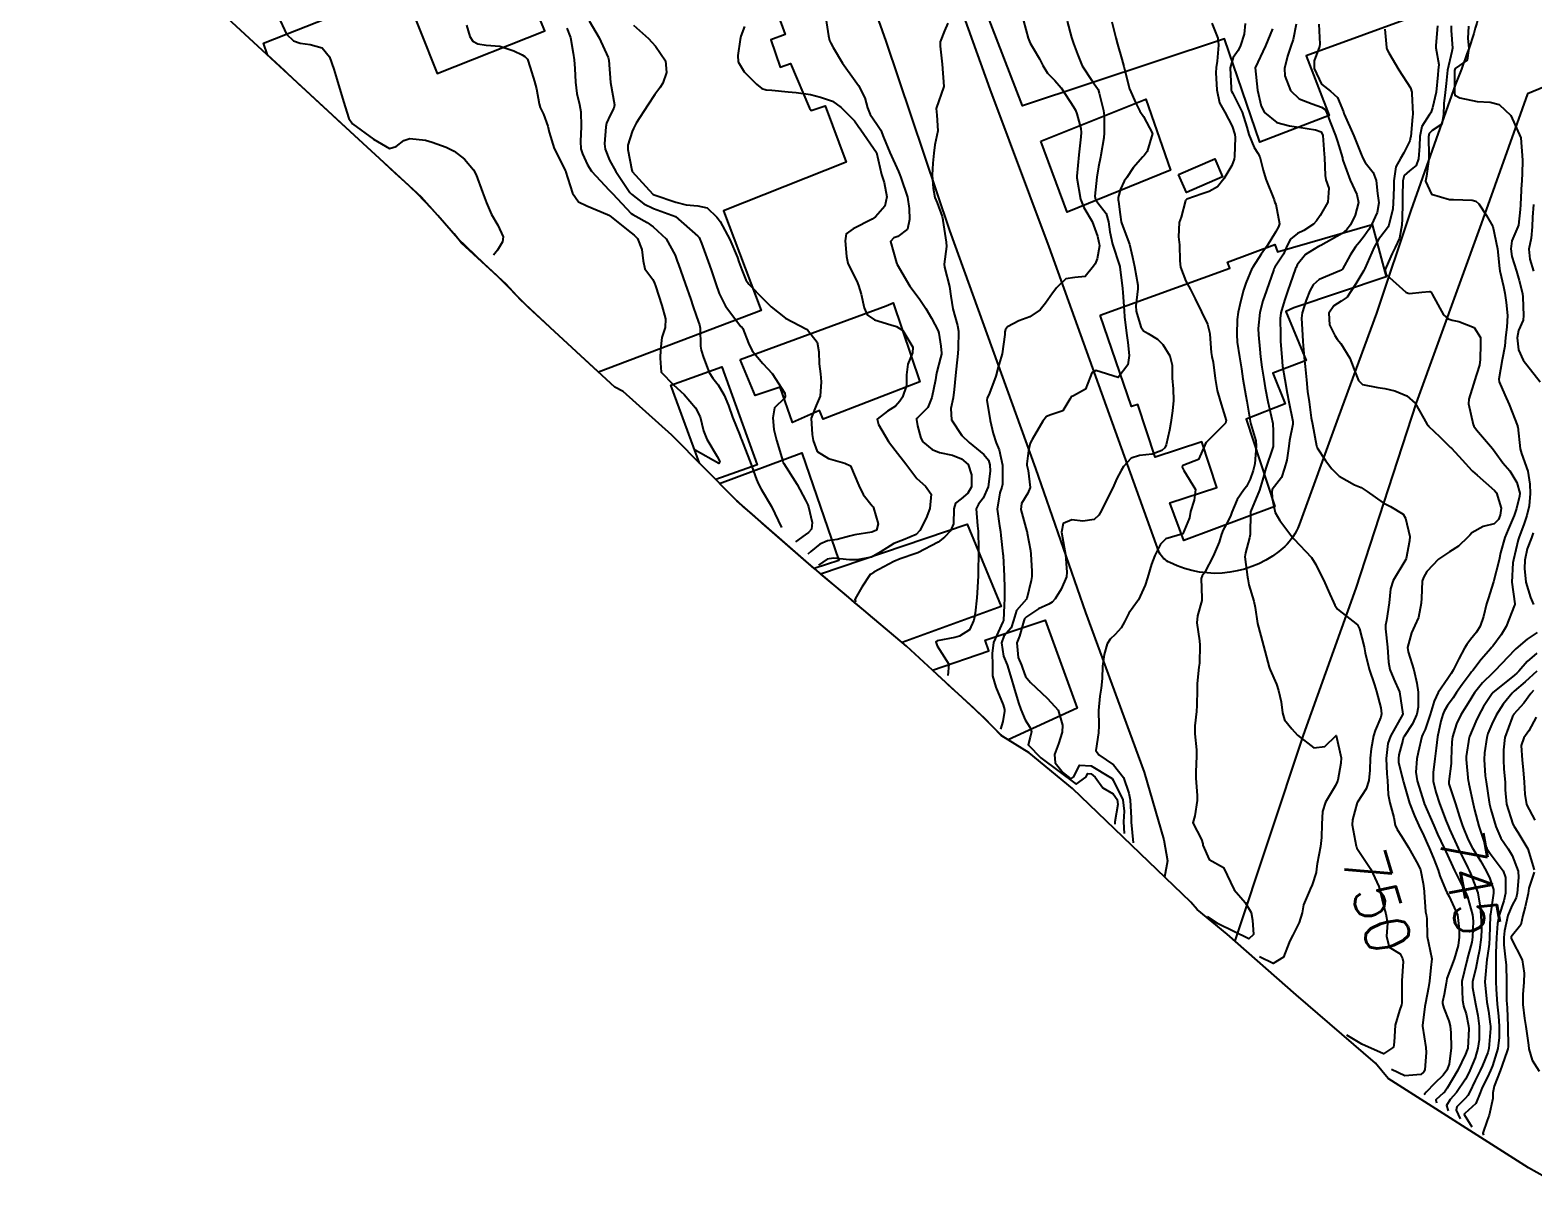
# Model space of a CAD drawing. Header units: metres. Extents: x 298520 to 308411, y 7433745 to 7450750.
# Drawn here: x 303810.9 to 303946.2, y 7439830.5 to 7439935.4 of the extents above; entities that cross this region are included whole.
import ezdxf
from ezdxf.enums import TextEntityAlignment as Align

# ---------------------------------------------------------------- set-up
doc = ezdxf.new("R2010")
doc.units = ezdxf.units.M
doc.header["$LTSCALE"] = 10
for name, color, linetype in [('Area', 45, 'Continuous'), ('Cotas', 45, 'Continuous'), ('Curvas de Nivel 1m', 11, 'Continuous'), ('Curvas de Nivel 5m', 15, 'Continuous'), ('Edificações', 30, 'Continuous'), ('Vias Primárias', 230, 'Continuous')]:
    doc.layers.add(name, color=color, linetype=linetype)
doc.styles.add('Style-STANDARD', font='STANDARD.shx')

msp = doc.modelspace()

# ---------------------------------------------------------------- linework, layer by layer
at = {"layer": 'Area'}
msp.add_polyline3d([(303950.32, 7439830.48, 753.82), (303945.8, 7439833.01, 752.98), (303933.18, 7439841.04, 753.19), (303932.04, 7439842.42, 756.55), (303924.89, 7439848.59, 756.28), (303918.69, 7439854.05, 759.88), (303915.98, 7439856.28, 751.94), (303915.4, 7439856.92, 751.97), (303904.77, 7439867.17, 752.88), (303900.86, 7439870.37, 757.11), (303898.35, 7439871.92, 757.07), (303896.84, 7439873.49, 757.47), (303889.81, 7439879.97, 762.76), (303880.99, 7439887.4, 764.05), (303874.54, 7439893.04, 764.58), (303868.7, 7439898.97, 764.4), (303864.32, 7439902.9, 763.32), (303863.55, 7439903.29, 763.2), (303858.17, 7439908.28, 769.9), (303855.06, 7439911.16, 766.95), (303853.77, 7439912.57, 769.9), (303849.77, 7439916.25, 763.89), (303849.11, 7439917.09, 763.99), (303846.15, 7439920.38, 766.41), (303840.52, 7439925.57, 763.83), (303836.13, 7439929.63, 769.33), (303826.74, 7439938.33, 764.07)], dxfattribs=at)
at = {"layer": 'Curvas de Nivel 1m', "flags": 128}
for points, elevation in [([(303833.25, 7439936.68), (303833.99, 7439935.06), (303834.64, 7439934.47), (303835.22, 7439934.26), (303836.12, 7439934.12), (303837.21, 7439933.82), (303837.88, 7439933.01), (303838.27, 7439931.92), (303838.55, 7439931.01), (303839.15, 7439929), (303839.61, 7439927.46), (303839.95, 7439926.99), (303841.85, 7439925.6), (303843.28, 7439924.77), (303843.88, 7439924.94), (303844.57, 7439925.48), (303845.11, 7439925.66), (303846.51, 7439925.51), (303847.11, 7439925.35), (303848.37, 7439924.89), (303849.1, 7439924.53), (303850.04, 7439923.81), (303850.83, 7439922.85), (303851.08, 7439922.39), (303851.66, 7439920.84), (303852, 7439919.89), (303852.46, 7439918.84), (303853.02, 7439917.87), (303853.5, 7439916.83), (303853.46, 7439916.38), (303852.99, 7439915.61), (303852.64, 7439915.18)], 764), ([(303882.56, 7439936.48), (303882.8, 7439934.91), (303882.88, 7439934.48), (303883, 7439934.25), (303883.22, 7439933.87), (303884.04, 7439932.46), (303885.18, 7439930.87), (303885.49, 7439930.45), (303886.05, 7439929.32), (303886.29, 7439928.43), (303886.54, 7439927.82), (303887.14, 7439926.97), (303887.49, 7439926.42), (303887.75, 7439925.79), (303888.31, 7439924.41), (303889.09, 7439922.71), (303889.22, 7439922.4), (303889.31, 7439922.16), (303889.89, 7439920.39), (303890.07, 7439919.36), (303890.1, 7439918.39), (303889.9, 7439917.51), (303889.02, 7439916.86), (303888.68, 7439916.74), (303888.38, 7439916.41), (303888.9, 7439914.48), (303888.94, 7439914.4), (303888.98, 7439914.32), (303890.12, 7439912.39), (303890.95, 7439911.27), (303891.56, 7439910.37), (303892.07, 7439909.5), (303892.66, 7439908.35), (303892.72, 7439908.16), (303892.9, 7439906.98), (303892.97, 7439906.35), (303892.97, 7439906.27), (303892.89, 7439905.93), (303892.55, 7439904.67), (303892.5, 7439904.36), (303892.44, 7439903.94), (303892.11, 7439902.36), (303891.73, 7439901.46), (303890.82, 7439900.53), (303890.73, 7439900.46), (303890.71, 7439900.38), (303890.81, 7439899.82), (303891.11, 7439898.69), (303891.3, 7439898.37), (303892.12, 7439897.69), (303892.78, 7439897.42), (303893.96, 7439897.16), (303894.78, 7439896.84), (303895.36, 7439896.32), (303895.68, 7439895.4), (303895.66, 7439894.32), (303895.33, 7439893.73), (303894.73, 7439893.22), (303894.24, 7439892.83), (303894.09, 7439892.34), (303894.05, 7439890.99), (303893.77, 7439890.34), (303893.25, 7439889.78), (303892.68, 7439889.34), (303890.84, 7439888.38), (303890.67, 7439888.31), (303889.24, 7439887.82), (303888.66, 7439887.58), (303886.87, 7439886.64), (303886.65, 7439886.47), (303886.63, 7439886.46), (303886.54, 7439886.43), (303885.79, 7439885.28), (303885.32, 7439884.44), (303885.17, 7439884.17), (303885.18, 7439884.07), (303885.25, 7439883.97)], 758), ([(303850.22, 7439935.88), (303850.5, 7439934.86), (303850.78, 7439934.42), (303851.22, 7439934.19), (303851.98, 7439934.08), (303853.21, 7439933.98), (303854.47, 7439933.56), (303855.21, 7439933.19), (303855.46, 7439933.06), (303855.7, 7439932.8), (303855.93, 7439932.06), (303856.33, 7439930.79), (303856.51, 7439930.13), (303856.75, 7439928.79), (303856.83, 7439928.47), (303857.14, 7439927.85), (303857.53, 7439926.78), (303857.65, 7439926.25), (303858.11, 7439924.77), (303859.08, 7439922.81), (303859.1, 7439922.77), (303859.12, 7439922.72), (303859.74, 7439920.75), (303860.28, 7439919.98), (303861.04, 7439919.61), (303862.9, 7439918.84), (303863.03, 7439918.77), (303863.11, 7439918.71), (303865.02, 7439917.17), (303865.3, 7439916.97), (303865.59, 7439916.68), (303866, 7439915.67), (303866.11, 7439914.67), (303866.25, 7439913.94), (303866.97, 7439912.98), (303867.13, 7439912.66), (303867.22, 7439912.4), (303867.78, 7439910.65), (303868.12, 7439909.45), (303868.09, 7439908.65), (303867.78, 7439907.77), (303867.67, 7439906.65), (303867.64, 7439905.9), (303867.72, 7439904.65), (303868.85, 7439903.51), (303869.81, 7439902.63), (303870.83, 7439901.44), (303871.24, 7439900.61), (303871.55, 7439899.36), (303871.85, 7439898.6), (303872.78, 7439897.05), (303873, 7439896.59), (303872.93, 7439896.43), (303870.78, 7439897.62)], 763), ([(303859.24, 7439935.61), (303859.58, 7439934.75), (303859.81, 7439933.36), (303859.9, 7439932.75), (303859.96, 7439931.98), (303860.01, 7439930.75), (303860.14, 7439929.73), (303860.37, 7439928.74), (303860.49, 7439928.08), (303860.52, 7439926.74), (303860.46, 7439925.39), (303860.51, 7439924.74), (303860.65, 7439924.28), (303861.09, 7439923.29), (303861.46, 7439922.73), (303863.06, 7439921.03), (303863.36, 7439920.71), (303865.04, 7439918.92), (303865.17, 7439918.82), (303865.44, 7439918.68), (303866.47, 7439918.11), (303867.02, 7439917.73), (303868.17, 7439916.65), (303868.99, 7439915.17), (303869.18, 7439914.64), (303869.29, 7439914.33), (303869.9, 7439912.63), (303870.39, 7439911.17), (303870.58, 7439910.62), (303870.92, 7439909.66), (303871.19, 7439908.89), (303871.25, 7439908.61), (303871.27, 7439906.99), (303871.33, 7439906.61), (303871.53, 7439905.96), (303872.05, 7439904.6), (303872.37, 7439904.11), (303872.85, 7439903.51), (303873.4, 7439902.58), (303873.78, 7439901.63), (303874.15, 7439900.58), (303874.8, 7439898.98), (303874.91, 7439898.69), (303874.96, 7439898.57), (303875.47, 7439897.25), (303875.74, 7439896.56), (303876.32, 7439894.97), (303876.49, 7439894.54), (303876.74, 7439894.09), (303877.67, 7439892.53), (303878.57, 7439890.65)], 762), ([(303861.25, 7439936.25), (303862.16, 7439934.72), (303862.96, 7439932.95), (303863.02, 7439932.71), (303863.17, 7439930.71), (303863.52, 7439928.71), (303863.46, 7439928.39), (303863.14, 7439927.76), (303862.8, 7439927.04), (303862.74, 7439926.71), (303862.64, 7439925.18), (303862.7, 7439924.71), (303863.09, 7439923.73), (303863.65, 7439922.7), (303864.92, 7439920.82), (303865.02, 7439920.69), (303865.05, 7439920.66), (303866.17, 7439919.8), (303867.04, 7439919.36), (303869.03, 7439918.64), (303871.02, 7439916.87), (303871.14, 7439916.75), (303871.22, 7439916.62), (303871.36, 7439916.26), (303871.96, 7439914.61), (303872.22, 7439913.85), (303872.64, 7439912.59), (303872.95, 7439911.71), (303873.53, 7439910.58), (303874.91, 7439908.75), (303875.01, 7439908.66), (303875.09, 7439908.57), (303875.58, 7439907.24), (303875.91, 7439906.55), (303876.88, 7439905.42), (303877.71, 7439904.53), (303878.85, 7439902.75), (303878.9, 7439902.52), (303878.9, 7439902.46), (303878.84, 7439902.29), (303877.92, 7439901.43), (303877.78, 7439900.53), (303877.86, 7439899.47), (303878.1, 7439898.53), (303878.67, 7439896.62), (303878.71, 7439896.52), (303878.77, 7439896.42), (303879.97, 7439894.51), (303880.73, 7439893.12), (303880.92, 7439892.69), (303880.98, 7439892.5), (303881.31, 7439891.09), (303881.26, 7439890.49), (303880.99, 7439890.21), (303880.7, 7439889.99), (303879.82, 7439889.37)], 761), ([(303875.24, 7439935.74), (303874.91, 7439934.89), (303874.84, 7439934.57), (303874.64, 7439933.14), (303874.66, 7439932.58), (303875.19, 7439931.68), (303876.32, 7439930.55), (303876.78, 7439930.16), (303877.17, 7439930.05), (303877.7, 7439930.01), (303879.17, 7439929.86), (303879.87, 7439929.81), (303881.16, 7439929.62), (303882.08, 7439929.4), (303883.16, 7439929.02), (303883.92, 7439928.46), (303885.14, 7439927.26), (303885.47, 7439926.78), (303885.69, 7439926.44), (303887.1, 7439924.42), (303887.56, 7439922.42), (303887.79, 7439921.7), (303888.05, 7439920.41), (303887.87, 7439919.58), (303887.03, 7439918.63), (303886.72, 7439918.42), (303885.02, 7439917.54), (303884.39, 7439917.08), (303884.28, 7439916.46), (303884.41, 7439915.04), (303884.52, 7439914.45), (303884.97, 7439913.53), (303885.34, 7439912.82), (303885.5, 7439912.44), (303885.74, 7439911.65), (303885.99, 7439910.43), (303886.28, 7439909.79), (303886.92, 7439909.36), (303888.41, 7439908.91), (303888.92, 7439908.74), (303889.49, 7439908.39), (303890.38, 7439906.9), (303890.36, 7439906.39), (303889.92, 7439905.35), (303889.82, 7439904.39), (303889.81, 7439903.44), (303889.46, 7439902.39), (303889.21, 7439902.03), (303888.83, 7439901.59), (303888.1, 7439901.14), (303887.18, 7439900.42), (303887.3, 7439899.92), (303888.2, 7439898.41), (303888.79, 7439897.63), (303889.75, 7439896.39), (303890.75, 7439895.06), (303891.53, 7439894.37), (303892.03, 7439893.66), (303891.93, 7439892.36), (303891.59, 7439891.49), (303891.03, 7439890.37), (303890.69, 7439890.03), (303889.54, 7439889.54), (303888.68, 7439889.22), (303887.43, 7439888.42), (303886.67, 7439887.98), (303885.38, 7439887.73), (303884.67, 7439887.74), (303883.25, 7439887.88), (303882.67, 7439887.79), (303881.88, 7439887.26)], 759), ([(303893.53, 7439936.06), (303893.23, 7439935.35), (303892.86, 7439934.36), (303892.85, 7439933.99), (303893.03, 7439932.35), (303893.17, 7439930.35), (303892.48, 7439928.36), (303892.56, 7439927.77), (303892.64, 7439926.36), (303892.38, 7439925.09), (303892.28, 7439924.36), (303892.18, 7439923.45), (303892.14, 7439922.36), (303892.22, 7439921.21), (303892.36, 7439920.36), (303892.57, 7439919.88), (303893.04, 7439918.64), (303893.09, 7439918.35), (303893.1, 7439918.29), (303893.4, 7439916.35), (303893.42, 7439915.94), (303893.21, 7439914.35), (303893.24, 7439914.08), (303893.7, 7439912.34), (303893.82, 7439911.47), (303894, 7439910.34), (303894.42, 7439908.84), (303894.5, 7439908.33), (303894.46, 7439906.77), (303894.44, 7439906.33), (303894.3, 7439904.91), (303894.24, 7439904.34), (303894.11, 7439903.07), (303894.01, 7439902.34), (303893.81, 7439901.36), (303893.86, 7439900.34), (303894.8, 7439898.95), (303895.47, 7439898.32), (303896.78, 7439897.24), (303897.21, 7439896.73), (303897.33, 7439896.3), (303897.35, 7439895.72), (303897.18, 7439894.3), (303896.73, 7439893.28), (303896.31, 7439892.74), (303896.1, 7439892.32), (303896.2, 7439890.81), (303896.26, 7439890.31), (303896.3, 7439888.69), (303896.3, 7439888.31), (303896.28, 7439886.69), (303896.27, 7439886.31), (303896.18, 7439884.76), (303896.15, 7439884.31), (303896, 7439882.93), (303895.88, 7439882.32), (303895.48, 7439881.43), (303894.59, 7439880.86), (303894.16, 7439880.76), (303892.58, 7439880.45), (303892.46, 7439880.35), (303892.58, 7439879.99), (303893.64, 7439878.34), (303893.54, 7439877.34)], 757), ([(303900.36, 7439936.27), (303900.78, 7439934.71), (303900.96, 7439934.26), (303901.22, 7439933.79), (303901.79, 7439932.83), (303902.08, 7439932.25), (303902.51, 7439931.56), (303903.18, 7439930.88), (303903.75, 7439930.22), (303904.85, 7439928.52), (303905.03, 7439928.21), (303905.15, 7439927.9), (303905.51, 7439926.58), (303905.54, 7439926.2), (303905.51, 7439925.82), (303905.34, 7439924.21), (303905.16, 7439922.29), (303905.15, 7439922.21), (303905.15, 7439922.14), (303905.47, 7439920.21), (303905.78, 7439919.47), (303906.52, 7439918.2), (303907.02, 7439916.89), (303907.13, 7439916.31), (303907.16, 7439916.19), (303907.18, 7439916.01), (303906.99, 7439914.85), (303906.8, 7439914.38), (303906.66, 7439914.19), (303905.91, 7439913.26), (303904.97, 7439913.15), (303904.16, 7439913.03), (303903.31, 7439912.23), (303903.16, 7439912.03), (303902.96, 7439911.76), (303902.34, 7439910.84), (303901.86, 7439910.25), (303900.93, 7439909.61), (303899.93, 7439909.26), (303898.92, 7439908.72), (303898.73, 7439908.47), (303898.68, 7439908.28), (303898.67, 7439908.04), (303898.44, 7439906.29), (303898.08, 7439905.09), (303897.87, 7439904.29), (303897.28, 7439902.74), (303897.07, 7439902.31), (303897.04, 7439902.11), (303897.34, 7439900.3), (303897.61, 7439899.11), (303897.88, 7439898.29), (303898.15, 7439897.65), (303898.45, 7439896.28), (303898.47, 7439894.56), (303898.41, 7439894.28), (303898.23, 7439893.78), (303897.97, 7439892.29), (303898.18, 7439890.8), (303898.29, 7439890.29), (303898.32, 7439889.92), (303898.5, 7439888.28), (303898.52, 7439888.13), (303898.6, 7439886.28), (303898.64, 7439885.22), (303898.65, 7439884.28), (303898.65, 7439884.25), (303898.62, 7439883.65), (303898.54, 7439882.28), (303898.48, 7439882.16), (303897.65, 7439880.29), (303897.54, 7439879.32), (303897.55, 7439878.29), (303897.55, 7439877.31), (303897.85, 7439876.29), (303898.51, 7439874.68), (303898.63, 7439874.28), (303898.65, 7439874.13), (303898.49, 7439873.18), (303898.28, 7439872.49)], 756), ([(303908.29, 7439936.17), (303908.67, 7439934.72), (303908.82, 7439934.16), (303909.21, 7439932.81), (303909.39, 7439932.16), (303909.43, 7439931.92), (303909.9, 7439930.15), (303910.47, 7439928.84), (303910.83, 7439928.14), (303911.15, 7439927.66), (303911.96, 7439926.13), (303911.48, 7439924.51), (303911.21, 7439924.14), (303911.1, 7439924.02), (303910.22, 7439923.02), (303909.64, 7439922.15), (303909.41, 7439921.82), (303909.07, 7439921.12), (303908.86, 7439920.35), (303908.88, 7439920.16), (303908.9, 7439920.01), (303909.04, 7439918.84), (303909.14, 7439918.16), (303909.2, 7439917.99), (303909.89, 7439916.15), (303910.15, 7439915), (303910.33, 7439914.15), (303910.64, 7439912.47), (303910.65, 7439912.14), (303910.46, 7439910.62), (303910.49, 7439910.14), (303910.92, 7439908.73), (303911.15, 7439908.37), (303911.58, 7439908.13), (303912.4, 7439907.61), (303912.9, 7439907.12), (303913.53, 7439906.1), (303913.72, 7439905.26), (303913.74, 7439904.1), (303913.81, 7439903.15), (303913.84, 7439902.1), (303913.77, 7439901.16), (303913.62, 7439900.1), (303913.49, 7439899.42), (303913.2, 7439898.11), (303913.06, 7439897.84), (303912.79, 7439897.59), (303911.92, 7439897.26), (303910.78, 7439897.13), (303910.04, 7439896.89), (303909.36, 7439896.15), (303909.14, 7439895.79), (303908.76, 7439895.06), (303908.47, 7439894.44), (303908.35, 7439894.17), (303907.98, 7439893.42), (303907.38, 7439892.18), (303907.13, 7439891.77), (303906.71, 7439891.37), (303905.68, 7439891.23), (303904.71, 7439891.35), (303903.92, 7439891), (303903.76, 7439890.22), (303904.02, 7439888.87), (303904.13, 7439888.22), (303904.25, 7439886.62), (303904.22, 7439886.21), (303903.75, 7439885.11), (303903.2, 7439884.22), (303902.93, 7439883.92), (303902.62, 7439883.76), (303901.69, 7439883.32), (303900.61, 7439882.6), (303900.44, 7439882.42), (303900.39, 7439882.26), (303899.98, 7439880.88), (303899.75, 7439880.27), (303899.88, 7439878.95), (303900.16, 7439878.26), (303900.26, 7439877.98), (303900.54, 7439877.25), (303900.98, 7439876.69), (303901.46, 7439876.25), (303902.52, 7439875.27), (303903.46, 7439874.22), (303903.85, 7439872.85), (303903.84, 7439872.22), (303903.51, 7439871.19), (303903.15, 7439870.22), (303903.19, 7439869.48), (303903.92, 7439868.56), (303904.62, 7439868.02), (303904.87, 7439868.21), (303905.39, 7439869.26), (303906.45, 7439869.19), (303908.17, 7439868.16), (303908.32, 7439868.05), (303908.43, 7439867.9), (303909.29, 7439866.15), (303909.42, 7439865.13), (303909.35, 7439864.15), (303909.4, 7439863.12)], 754), ([(303917.31, 7439936.06), (303917.85, 7439934.69), (303917.91, 7439934.06), (303917.79, 7439932.64), (303917.7, 7439932.06), (303917.66, 7439931.59), (303917.75, 7439930.06), (303917.99, 7439928.88), (303918.46, 7439928.05), (303919.13, 7439926.79), (303919.36, 7439926.04), (303919.4, 7439925.75), (303919.35, 7439924.04), (303919.32, 7439923.82), (303919.09, 7439923.25), (303918.38, 7439922.05), (303917.82, 7439921.31), (303917.07, 7439920.91), (303916.43, 7439920.7), (303915.05, 7439920.2), (303914.99, 7439920.16), (303914.94, 7439920.09), (303914.53, 7439918.6), (303914.37, 7439918.1), (303914.31, 7439916.81), (303914.39, 7439916.1), (303914.41, 7439914.67), (303914.49, 7439914.09), (303914.97, 7439912.83), (303915.37, 7439912.09), (303915.79, 7439911.24), (303916.36, 7439910.08), (303916.92, 7439908.96), (303917.09, 7439908.24), (303917.11, 7439908.07), (303917.23, 7439906.4), (303917.3, 7439906.06), (303917.41, 7439905.54), (303917.6, 7439904.06), (303917.78, 7439902.98), (303918.05, 7439902.05), (303918.58, 7439900.28), (303918.52, 7439900.04), (303916.8, 7439898.3), (303916.69, 7439898.17), (303916.66, 7439898.07), (303916.09, 7439896.77), (303914.77, 7439896.27), (303914.66, 7439896.2), (303914.63, 7439896.09), (303914.77, 7439895.78), (303915.84, 7439894.08), (303915.7, 7439893.11), (303915.39, 7439892.08), (303915.28, 7439891.52), (303914.69, 7439890.09), (303913.17, 7439889.62), (303912.68, 7439889.16), (303912.18, 7439888.12), (303911.88, 7439887.34), (303911.52, 7439886.13), (303911.3, 7439885.47), (303910.69, 7439884.14), (303910.62, 7439884.03), (303909.83, 7439882.93), (303909.44, 7439882.15), (303909.14, 7439881.61), (303908.59, 7439881.01), (303908.15, 7439880.6), (303907.88, 7439880.17), (303907.62, 7439879.23), (303907.45, 7439878.18), (303907.43, 7439877.06), (303907.34, 7439876.18), (303907.22, 7439875.48), (303907.11, 7439874.18), (303907.13, 7439872.82), (303907.1, 7439872.18), (303906.86, 7439870.57), (303907.14, 7439870.18), (303908.45, 7439869.3), (303909.35, 7439868.15), (303909.84, 7439866.73), (303909.95, 7439866.14), (303910.03, 7439864.5), (303910.03, 7439864.14), (303910.22, 7439862.28)], 753), ([(303920.29, 7439936.03), (303920.2, 7439935.06), (303919.88, 7439934.03), (303919.66, 7439933.59), (303919.21, 7439932.96), (303918.95, 7439932.04), (303919.03, 7439930.19), (303919.05, 7439930.04), (303919.07, 7439929.94), (303919.17, 7439929.77), (303920.03, 7439928.03), (303920.46, 7439926.7), (303920.64, 7439926.02), (303921.11, 7439924.87), (303921.44, 7439924.35), (303921.62, 7439924.01), (303921.91, 7439922.83), (303922.16, 7439922), (303922.9, 7439920.15), (303922.95, 7439919.99), (303922.98, 7439919.92), (303923.05, 7439919.75), (303923.39, 7439917.99), (303923.3, 7439917.72), (303923.03, 7439917.24), (303922.28, 7439916), (303921.75, 7439915.26), (303920.98, 7439914.08), (303920.96, 7439914.04), (303920.94, 7439914.02), (303920.35, 7439912.65), (303920.16, 7439912.03), (303919.9, 7439911.08), (303919.66, 7439910.03), (303919.59, 7439909.37), (303919.54, 7439908.03), (303919.59, 7439907.35), (303919.79, 7439906.03), (303919.96, 7439904.95), (303920.1, 7439904.03), (303920.35, 7439902.52), (303920.44, 7439902.02), (303920.79, 7439900.04), (303920.8, 7439900.02), (303920.81, 7439899.96), (303921.25, 7439898.46), (303921.29, 7439898.01), (303921.16, 7439896.4), (303921.08, 7439896.02), (303921.01, 7439895.78), (303920.76, 7439895.01), (303920.43, 7439894.34), (303920.19, 7439894.03), (303919.59, 7439893.17), (303919.09, 7439892.04), (303919, 7439891.75), (303918.71, 7439891.13), (303918.31, 7439890.43), (303918.18, 7439890.05), (303917.95, 7439889.32), (303917.43, 7439888.06), (303916.66, 7439886.62), (303916.43, 7439886.3), (303916.33, 7439886.07), (303916.41, 7439884.29), (303916.39, 7439884.07), (303916, 7439882.69), (303915.96, 7439882.08), (303916.2, 7439880.45), (303916.23, 7439880.07), (303916.18, 7439878.45), (303916.14, 7439878.07), (303915.99, 7439876.62), (303915.97, 7439876.08), (303915.96, 7439874.62), (303915.92, 7439874.08), (303915.77, 7439872.8), (303915.77, 7439872.08), (303915.91, 7439870.64), (303915.92, 7439870.08), (303915.85, 7439868.67), (303915.87, 7439868.08), (303915.97, 7439866.52), (303915.99, 7439866.07), (303915.76, 7439864.71), (303915.58, 7439864.08), (303916.37, 7439862.58), (303916.48, 7439862.19), (303916.5, 7439862.07), (303917.07, 7439860.78), (303918.34, 7439860.04), (303919.3, 7439858.03), (303920.3, 7439856.89), (303920.84, 7439856.01), (303920.97, 7439855.32), (303921.06, 7439854.01), (303920.64, 7439853.63), (303917.88, 7439854.98), (303916.9, 7439855.6)], 752), ([(303922.77, 7439935.53), (303922.13, 7439934.01), (303921.2, 7439932.02), (303921.4, 7439930.02), (303921.73, 7439928.58), (303922.04, 7439928.01), (303923.14, 7439927.1), (303924.3, 7439926.81), (303925.13, 7439926.68), (303926.62, 7439926.46), (303927.13, 7439926.27), (303927.28, 7439925.95), (303927.41, 7439924.25), (303927.43, 7439923.95), (303927.49, 7439922.34), (303927.57, 7439921.94), (303927.82, 7439921.19), (303927.74, 7439919.94), (303927.04, 7439918.73), (303926.72, 7439918.27), (303926.45, 7439917.96), (303925.59, 7439917.4), (303925.02, 7439917.13), (303924.38, 7439916.61), (303924.05, 7439915.98), (303923.74, 7439915.25), (303922.98, 7439914.1), (303922.94, 7439914.04), (303922.91, 7439913.99), (303922.87, 7439913.88), (303922.22, 7439912), (303921.9, 7439911.06), (303921.63, 7439910.01), (303921.48, 7439908.57), (303921.49, 7439908.01), (303921.61, 7439906.72), (303921.68, 7439906.01), (303921.8, 7439905.08), (303921.97, 7439904), (303922.09, 7439903.24), (303922.33, 7439902), (303922.79, 7439900.02), (303922.79, 7439899.99), (303922.8, 7439899.97), (303922.81, 7439899.4), (303922.83, 7439897.99), (303922.83, 7439897.96), (303922.79, 7439897.87), (303922.16, 7439896), (303921.86, 7439894.9), (303921.58, 7439894.01), (303920.78, 7439892.07), (303920.77, 7439892.02), (303920.77, 7439891.97), (303920.74, 7439890.02), (303920.69, 7439889.71), (303920.32, 7439888.38), (303920.28, 7439888.02), (303920.51, 7439886.17), (303920.53, 7439886.02), (303920.64, 7439885.49), (303921.09, 7439884.02), (303921.19, 7439883.44), (303921.41, 7439882.01), (303921.7, 7439880.9), (303921.96, 7439880.01), (303922.46, 7439878.09), (303922.49, 7439878), (303922.55, 7439877.83), (303923.11, 7439876.56), (303923.31, 7439875.99), (303923.55, 7439874.96), (303923.66, 7439873.98), (303923.85, 7439873.33), (303924.49, 7439872.54), (303925, 7439871.96), (303926.47, 7439870.83), (303927.47, 7439870.93), (303928.48, 7439871.92), (303928.93, 7439869.92), (303928.92, 7439869.45), (303928.64, 7439867.92), (303928.59, 7439867.76), (303928.43, 7439867.42), (303927.54, 7439865.93), (303927.25, 7439865.09), (303927.19, 7439863.94), (303927.18, 7439862.74), (303927.09, 7439861.94), (303926.78, 7439860.38), (303926.73, 7439859.94), (303926.68, 7439859.6), (303926.32, 7439858.48), (303926.16, 7439858.1), (303926.08, 7439857.95), (303925.56, 7439856.7), (303925.44, 7439855.96), (303925.15, 7439855.09), (303924.59, 7439853.97), (303924.48, 7439853.75), (303924.26, 7439853.29), (303923.75, 7439851.98), (303922.82, 7439851.41), (303921.59, 7439851.99)], 751), ([(303926.93, 7439935.95), (303927.02, 7439934.15), (303926.99, 7439933.95), (303926.51, 7439932.65), (303926.5, 7439931.96), (303927.18, 7439930.56), (303927.97, 7439929.94), (303928.61, 7439929.37), (303929.15, 7439928.08), (303929.19, 7439927.92), (303929.22, 7439927.85), (303930.09, 7439925.91), (303930.74, 7439924.27), (303930.88, 7439923.9), (303931.1, 7439923.5), (303931.82, 7439922.62), (303932.08, 7439921.89), (303932.22, 7439920.73), (303932.32, 7439919.88), (303932.18, 7439919.02), (303931.67, 7439917.89), (303931.43, 7439917.49), (303931.02, 7439916.87), (303930.59, 7439916.33), (303930.24, 7439915.91), (303929.75, 7439915.16), (303929.06, 7439913.92), (303929.03, 7439913.87), (303928.98, 7439913.83), (303928.81, 7439913.75), (303926.97, 7439912.97), (303926.43, 7439912.49), (303926.13, 7439911.96), (303925.79, 7439911.12), (303925.43, 7439909.97), (303925.38, 7439909.51), (303925.45, 7439907.96), (303925.48, 7439907.39), (303925.6, 7439905.96), (303925.69, 7439905.15), (303925.81, 7439903.96), (303925.92, 7439902.89), (303926.05, 7439901.96), (303926.25, 7439900.52), (303926.35, 7439899.95), (303926.73, 7439898.01), (303926.74, 7439897.95), (303926.79, 7439897.82), (303927.54, 7439896.7), (303928.1, 7439895.93), (303928.76, 7439895.27), (303930.15, 7439894.5), (303930.75, 7439894.25), (303931.28, 7439893.89), (303932.73, 7439892.87), (303933.39, 7439892.53), (303934.52, 7439891.85), (303934.72, 7439891.49), (303935.12, 7439889.85), (303935.09, 7439889.44), (303934.8, 7439887.85), (303934.76, 7439887.76), (303934.67, 7439887.61), (303933.61, 7439885.87), (303933.38, 7439885.13), (303933.25, 7439883.87), (303933.01, 7439882.28), (303932.94, 7439881.87), (303932.93, 7439881.54), (303933.11, 7439879.87), (303933.21, 7439878.52), (303933.33, 7439877.87), (303933.69, 7439877.01), (303934.18, 7439875.86), (303934.5, 7439873.85), (303933.37, 7439871.87), (303933.13, 7439871.21), (303932.98, 7439869.87), (303933.04, 7439868.47), (303933.1, 7439867.87), (303933.17, 7439866.62), (303933.32, 7439865.87), (303933.69, 7439864.56), (303933.81, 7439863.86), (303933.98, 7439863.46), (303934.37, 7439862.88), (303935, 7439861.84), (303935.87, 7439860.3), (303936.08, 7439859.83), (303936.32, 7439858.61), (303936.41, 7439857.92), (303936.42, 7439857.83), (303936.54, 7439856.07), (303936.58, 7439855.83), (303936.64, 7439855.47), (303936.68, 7439853.83), (303936.8, 7439853.28), (303937.09, 7439851.82), (303937.01, 7439851.05), (303936.88, 7439849.82), (303936.81, 7439849.23), (303936.52, 7439847.83), (303936.48, 7439847.53), (303936.25, 7439845.83), (303936.25, 7439845.75), (303936.56, 7439843.83), (303936.58, 7439843.39), (303936.47, 7439841.83), (303936.34, 7439841.61), (303936.12, 7439841.42), (303934.68, 7439841.28), (303933.46, 7439841.86)], 749), ([(303932.88, 7439935.51), (303933.01, 7439933.87), (303933.05, 7439933.7), (303933.22, 7439933.39), (303934.14, 7439931.86), (303935.18, 7439930.22), (303935.3, 7439929.85), (303935.31, 7439929.71), (303935.38, 7439927.85), (303935.36, 7439927.63), (303935.2, 7439925.85), (303935.19, 7439925.78), (303935.12, 7439925.46), (303934.59, 7439924.38), (303934.27, 7439923.86), (303933.85, 7439923.11), (303933.67, 7439921.86), (303933.67, 7439921.27), (303933.63, 7439919.86), (303933.58, 7439919.33), (303933.23, 7439917.87), (303933.18, 7439917.72), (303933.03, 7439917.52), (303932.31, 7439916.59), (303931.9, 7439915.89), (303931.07, 7439913.98), (303931.03, 7439913.9), (303930.98, 7439913.78), (303930.27, 7439912.6), (303929.82, 7439911.91), (303929.47, 7439911.4), (303928.95, 7439911.03), (303928.27, 7439910.61), (303927.83, 7439909.94), (303927.88, 7439908.89), (303928.37, 7439907.93), (303928.59, 7439907.61), (303928.91, 7439907.22), (303929.71, 7439905.91), (303930.27, 7439904.5), (303930.5, 7439903.9), (303930.86, 7439903.53), (303932.23, 7439903.25), (303932.86, 7439903.17), (303933.76, 7439902.96), (303934.85, 7439902.5), (303935.59, 7439901.84), (303936.65, 7439900), (303936.76, 7439899.83), (303936.81, 7439899.77), (303937.81, 7439898.82), (303938.79, 7439897.87), (303938.86, 7439897.8), (303939.82, 7439896.75), (303940.71, 7439895.78), (303940.77, 7439895.72), (303941.19, 7439895.36), (303942.75, 7439893.98), (303942.91, 7439893.76), (303943.36, 7439892.38), (303943.26, 7439891.75), (303943.1, 7439891.37), (303942.71, 7439890.97), (303941.73, 7439890.75), (303940.7, 7439890.17), (303940.51, 7439889.97), (303940.35, 7439889.78), (303939.51, 7439888.96), (303938.68, 7439888.47), (303937.7, 7439887.81), (303936.66, 7439886.7), (303936.34, 7439886.15), (303936.24, 7439885.83), (303936.17, 7439884.29), (303936.15, 7439883.83), (303935.9, 7439882.54), (303935.58, 7439881.84), (303935.26, 7439881.18), (303934.9, 7439879.85), (303934.96, 7439879.45), (303935.48, 7439877.84), (303935.74, 7439876.64), (303935.86, 7439875.84), (303935.88, 7439874.47), (303935.75, 7439873.84), (303935.36, 7439872.98), (303934.6, 7439871.85), (303934.56, 7439871.77), (303934.48, 7439871.5), (303934.13, 7439870.18), (303934.09, 7439869.86), (303934.11, 7439869.52), (303934.44, 7439868.19), (303934.52, 7439867.85), (303934.56, 7439867.72), (303935.1, 7439865.84), (303935.54, 7439864.69), (303935.92, 7439863.83), (303936.37, 7439862.89), (303936.7, 7439862.16), (303936.86, 7439861.82), (303937.26, 7439860.9), (303937.66, 7439859.81), (303937.82, 7439859.3), (303938.32, 7439858.07), (303938.46, 7439857.8), (303938.66, 7439857.45), (303939.4, 7439855.79), (303939.57, 7439854.49), (303939.57, 7439853.79), (303939.48, 7439853.02), (303939.1, 7439851.8), (303938.46, 7439850.04), (303938.41, 7439849.81), (303938.39, 7439849.64), (303938.21, 7439848.62), (303938.06, 7439847.94), (303938.07, 7439847.81), (303938.19, 7439847.37), (303938.62, 7439846.24), (303938.74, 7439845.8), (303938.8, 7439845.16), (303938.84, 7439843.8), (303938.65, 7439842.33), (303938.44, 7439841.81), (303938.12, 7439841.36), (303937.33, 7439840.6), (303936.6, 7439839.83), (303936.45, 7439839.65), (303936.46, 7439839.58)], 748), ([(303937.6, 7439935.82), (303937.45, 7439934.05), (303937.47, 7439933.83), (303937.73, 7439932.34), (303937.68, 7439931.82), (303937.63, 7439931.39), (303937.48, 7439929.83), (303937.16, 7439928.42), (303937, 7439927.99), (303936.9, 7439927.83), (303936.21, 7439926.76), (303936.01, 7439925.84), (303935.98, 7439924.98), (303935.89, 7439923.84), (303935.7, 7439923.24), (303935.09, 7439922.77), (303934.6, 7439922.35), (303934.48, 7439921.86), (303934.46, 7439920.45), (303934.46, 7439919.86), (303934.44, 7439918.45), (303934.41, 7439917.86), (303934.18, 7439916.69), (303933.79, 7439915.86), (303933.53, 7439915.33), (303932.99, 7439914.08), (303932.91, 7439913.87), (303932.9, 7439913.79), (303932.98, 7439913.42), (303934.76, 7439911.85), (303934.96, 7439911.75), (303935.1, 7439911.71), (303936.21, 7439911.84), (303936.9, 7439911.9), (303936.96, 7439911.9), (303937.01, 7439911.88), (303937.05, 7439911.83), (303937.14, 7439911.65), (303938.16, 7439909.81), (303938.58, 7439909.45), (303938.93, 7439909.31), (303939.52, 7439909.2), (303940.92, 7439908.67), (303941.47, 7439907.77), (303941.48, 7439907.19), (303941.45, 7439905.77), (303941.39, 7439905.27), (303940.92, 7439903.78), (303940.91, 7439903.73), (303940.86, 7439903.56), (303940.43, 7439902.21), (303940.41, 7439901.78), (303940.82, 7439899.94), (303940.88, 7439899.78), (303941.12, 7439899.46), (303942.55, 7439897.76), (303942.79, 7439897.44), (303943.51, 7439896.48), (303944.13, 7439895.74), (303944.76, 7439894.71), (303945.02, 7439893.73), (303945.01, 7439893.46), (303944.73, 7439892.37), (303944.52, 7439891.73), (303943.98, 7439890.46), (303943.69, 7439889.75), (303943.3, 7439888.37), (303943.15, 7439887.75), (303942.65, 7439885.76), (303942.16, 7439884.24), (303942.02, 7439883.77), (303941.74, 7439882.64), (303941.46, 7439881.77), (303941.13, 7439881.24), (303940.58, 7439880.57), (303940.24, 7439880.13), (303940.05, 7439879.79), (303939.54, 7439878.82), (303939.02, 7439877.8), (303938.85, 7439877.5), (303938.55, 7439877.06), (303937.68, 7439875.81), (303937.31, 7439875.03), (303936.96, 7439873.82), (303936.49, 7439872.47), (303936.28, 7439872.04), (303936.19, 7439871.83), (303935.88, 7439870.41), (303935.76, 7439869.84), (303935.66, 7439868.62), (303935.79, 7439867.84), (303936.4, 7439865.85), (303936.4, 7439865.83), (303936.41, 7439865.81), (303937.28, 7439863.82), (303937.62, 7439863.05), (303938.21, 7439861.8), (303938.36, 7439861.48), (303939.15, 7439859.79), (303939.99, 7439858.11), (303940.16, 7439857.78), (303940.31, 7439857.42), (303940.77, 7439855.78), (303940.83, 7439855.23), (303940.77, 7439853.77), (303940.71, 7439853.33), (303940.29, 7439851.78), (303940.28, 7439851.74), (303940.24, 7439851.63), (303939.8, 7439849.79), (303939.87, 7439848.11), (303939.91, 7439847.78), (303939.96, 7439847.56), (303940.18, 7439846.88), (303940.41, 7439845.78), (303940.43, 7439845.52), (303940.33, 7439843.78), (303940.29, 7439843.63), (303940.14, 7439843.23), (303939.45, 7439841.79), (303938.47, 7439840.17), (303938.23, 7439839.81), (303938.16, 7439839.75), (303937.47, 7439839.12), (303937.52, 7439838.86)], 747), ([(303938.85, 7439935.81), (303938.83, 7439935.4), (303938.95, 7439933.8), (303938.9, 7439933.49), (303938.5, 7439931.81), (303938.38, 7439930.62), (303938.31, 7439929.81), (303938.18, 7439928.83), (303938.16, 7439927.81), (303937.99, 7439926.97), (303937.13, 7439926.38), (303936.85, 7439926.11), (303936.8, 7439925.83), (303936.82, 7439924.12), (303936.82, 7439923.83), (303936.63, 7439922.29), (303936.54, 7439921.84), (303937.07, 7439920.66), (303938.69, 7439920.18), (303939.06, 7439920.19), (303940.72, 7439920.13), (303941.06, 7439920.03), (303941.32, 7439919.78), (303942.02, 7439918.74), (303942.58, 7439917.76), (303943, 7439915.75), (303943.2, 7439913.97), (303943.24, 7439913.76), (303943.56, 7439912.34), (303943.67, 7439911.75), (303943.8, 7439910.9), (303943.93, 7439909.75), (303943.86, 7439908.69), (303943.75, 7439907.75), (303943.67, 7439906.98), (303943.44, 7439905.75), (303943.13, 7439904.02), (303943.15, 7439903.76), (303943.69, 7439902.59), (303944.07, 7439901.74), (303944.81, 7439899.81), (303944.83, 7439899.73), (303944.84, 7439899.71), (303945.07, 7439897.73), (303945.19, 7439897.32), (303945.74, 7439895.72), (303945.93, 7439894.54), (303945.97, 7439893.72), (303945.86, 7439892.59), (303945.65, 7439891.72), (303945.42, 7439891.02), (303944.95, 7439889.73), (303944.89, 7439889.53), (303944.68, 7439888.64), (303944.46, 7439887.73), (303944.4, 7439887.46), (303944.32, 7439885.74), (303944.57, 7439883.78), (303944.57, 7439883.73), (303944.55, 7439883.66), (303943.8, 7439881.74), (303943.35, 7439880.99), (303942.58, 7439879.98), (303942.48, 7439879.85), (303942.4, 7439879.76), (303941.55, 7439878.78), (303940.78, 7439877.78), (303940.68, 7439877.65), (303940.55, 7439877.49), (303939.82, 7439876.51), (303939.33, 7439875.79), (303939.01, 7439875.31), (303938.52, 7439874.63), (303938.2, 7439874.11), (303938.09, 7439873.81), (303937.92, 7439873.23), (303937.61, 7439871.81), (303937.49, 7439870.8), (303937.38, 7439869.82), (303937.22, 7439868.6), (303937.22, 7439867.82), (303937.45, 7439866.84), (303937.8, 7439865.81), (303938.39, 7439864.23), (303938.56, 7439863.8), (303938.69, 7439863.49), (303939.47, 7439861.79), (303940.34, 7439860.02), (303940.46, 7439859.78), (303940.59, 7439859.52), (303941.24, 7439857.77), (303941.42, 7439856.65), (303941.51, 7439855.77), (303941.58, 7439854.46), (303941.55, 7439853.77), (303941.38, 7439852.64), (303941.22, 7439851.77), (303941.05, 7439850.96), (303940.76, 7439849.77), (303940.75, 7439849.23), (303941.04, 7439847.77), (303941.25, 7439846.71), (303941.37, 7439845.77), (303941.37, 7439844.55), (303941.25, 7439843.77), (303940.99, 7439842.92), (303940.53, 7439841.78), (303940.4, 7439841.49), (303940.12, 7439840.99), (303939.32, 7439839.79), (303938.74, 7439839.15), (303938.42, 7439838.63), (303938.58, 7439838.14)], 746), ([(303946.26, 7439919.72), (303946.17, 7439918.59), (303946.14, 7439917.72), (303946.04, 7439916.69), (303945.84, 7439915.72), (303945.92, 7439914.8), (303946.26, 7439913.72)], 744), ([(303946.57, 7439879.33), (303945.68, 7439878.6), (303944.93, 7439877.73), (303944.75, 7439877.53), (303944.55, 7439877.36), (303942.57, 7439875.76), (303942.55, 7439875.74), (303942.53, 7439875.71), (303941.75, 7439874.53), (303941.33, 7439873.77), (303941.07, 7439873.2), (303940.48, 7439871.85), (303940.46, 7439871.8), (303940.46, 7439871.78), (303940.2, 7439870.04), (303940.19, 7439869.78), (303940.38, 7439867.83), (303940.39, 7439867.78), (303940.43, 7439867.57), (303940.82, 7439865.78), (303940.94, 7439865.24), (303941.32, 7439863.77), (303941.81, 7439862.33), (303942.06, 7439861.76), (303942.36, 7439861.32), (303943.52, 7439859.74), (303943.73, 7439859.14), (303943.75, 7439857.74), (303943.6, 7439857.04), (303943.17, 7439855.75), (303943.02, 7439855.01), (303942.93, 7439853.75), (303942.87, 7439852.37), (303942.87, 7439851.75), (303942.86, 7439850.38), (303942.86, 7439849.75), (303942.88, 7439849.08), (303942.99, 7439847.75), (303943.11, 7439846.67), (303943.17, 7439845.75), (303943.16, 7439844.74), (303943.03, 7439843.75), (303942.56, 7439842.19), (303942.39, 7439841.76), (303942.12, 7439841.18), (303941.62, 7439840.25), (303941.44, 7439839.77), (303941.06, 7439838.8), (303940.07, 7439837.91), (303940, 7439837.85), (303940, 7439837.82), (303940.69, 7439836.69)], 744), ([(303946.55, 7439877.73), (303945.5, 7439876.77), (303944.53, 7439875.93), (303944.33, 7439875.73), (303943.52, 7439874.74), (303942.88, 7439873.75), (303942.49, 7439872.96), (303942.15, 7439872.1), (303942.05, 7439871.76), (303941.85, 7439870.38), (303941.82, 7439869.77), (303941.91, 7439868.29), (303941.98, 7439867.76), (303942.25, 7439865.92), (303942.28, 7439865.76), (303942.41, 7439865.27), (303942.86, 7439863.75), (303943.33, 7439862.7), (303943.98, 7439861.74), (303944.35, 7439861.14), (303944.88, 7439859.72), (303944.9, 7439859.15), (303944.79, 7439857.73), (303944.7, 7439857.33), (303944.3, 7439856.59), (303943.96, 7439855.74), (303943.65, 7439854.36), (303943.59, 7439853.74), (303943.59, 7439853.07), (303943.75, 7439851.74), (303943.79, 7439851.29), (303943.83, 7439849.74), (303943.84, 7439848.1), (303943.85, 7439847.74), (303943.89, 7439847.43), (303943.96, 7439845.73), (303943.97, 7439843.91), (303943.94, 7439843.73), (303943.87, 7439843.46), (303943.26, 7439841.74), (303942.71, 7439840.35), (303942.59, 7439839.75), (303942.59, 7439839.26), (303942.26, 7439837.76), (303942.07, 7439837.28), (303941.68, 7439836.14), (303941.75, 7439835.96)], 743), ([(303946.26, 7439875.98), (303946.02, 7439875.72), (303945.39, 7439874.85), (303944.5, 7439873.86), (303944.45, 7439873.79), (303944.41, 7439873.73), (303944.33, 7439873.56), (303943.68, 7439871.74), (303943.56, 7439870.65), (303943.57, 7439869.74), (303943.6, 7439868.9), (303943.7, 7439867.74), (303943.72, 7439867.03), (303943.82, 7439865.74), (303944.39, 7439863.96), (303944.51, 7439863.73), (303944.86, 7439863.24), (303945.74, 7439861.72), (303946.33, 7439859.84)], 742), ([(303946.5, 7439873.58), (303945.85, 7439872.36), (303945.39, 7439871.72), (303945.16, 7439871.04), (303945.23, 7439869.72), (303945.32, 7439868.85), (303945.42, 7439867.72), (303945.48, 7439866.66), (303945.63, 7439865.72), (303946.39, 7439864.3)], 741), ([(303946.33, 7439859.64), (303945.85, 7439858.18), (303945.77, 7439857.72), (303945.51, 7439856.5), (303945.31, 7439855.72), (303945.11, 7439854.89), (303944.26, 7439853.8), (303944.24, 7439853.75), (303944.24, 7439853.73), (303944.24, 7439853.71), (303944.26, 7439853.65), (303945.24, 7439851.72), (303945.42, 7439850.53), (303945.39, 7439849.72), (303945.3, 7439848.62), (303945.29, 7439847.72), (303945.44, 7439846.46), (303945.56, 7439845.72), (303945.8, 7439844.06), (303945.85, 7439843.71), (303946.13, 7439842.7), (303946.78, 7439841.7)], 742)]:
    msp.add_lwpolyline(points, dxfattribs=dict(at, elevation=elevation))
at = {"layer": 'Curvas de Nivel 5m', "flags": 128}
for points, elevation in [([(303865.24, 7439935.86), (303866.58, 7439934.67), (303866.9, 7439934.34), (303867.22, 7439933.99), (303868.11, 7439932.65), (303868.22, 7439931.62), (303867.87, 7439930.65), (303867.61, 7439930.22), (303867.16, 7439929.62), (303866.53, 7439928.67), (303865.49, 7439927.04), (303865.29, 7439926.69), (303865.24, 7439926.58), (303865.13, 7439926.29), (303864.73, 7439925.07), (303864.72, 7439924.69), (303865.08, 7439922.81), (303865.11, 7439922.72), (303865.13, 7439922.69), (303865.72, 7439922.03), (303866.99, 7439920.66), (303867.03, 7439920.63), (303867.05, 7439920.62), (303867.11, 7439920.6), (303869.05, 7439919.95), (303869.98, 7439919.69), (303871.04, 7439919.6), (303871.87, 7439919.43), (303872.73, 7439918.59), (303872.87, 7439918.43), (303873.03, 7439918.19), (303873.91, 7439916.58), (303874.59, 7439914.97), (303874.72, 7439914.57), (303874.98, 7439913.84), (303875.35, 7439912.95), (303875.63, 7439912.56), (303876.94, 7439911.21), (303877.62, 7439910.53), (303878.92, 7439909.49), (303880.81, 7439908.5), (303880.91, 7439908.44), (303881.76, 7439907.35), (303881.92, 7439906.48), (303881.96, 7439905.4), (303882.07, 7439904.48), (303882.14, 7439903.77), (303882.03, 7439902.48), (303881.67, 7439901.65), (303881.24, 7439900.49), (303881.33, 7439899.03), (303881.42, 7439898.49), (303881.78, 7439897.49), (303882.78, 7439896.86), (303884.26, 7439896.46), (303884.77, 7439896.2), (303885.52, 7439894.44), (303885.92, 7439893.61), (303886.72, 7439892.61), (303886.8, 7439892.51), (303886.84, 7439892.43), (303887.27, 7439890.98), (303887.12, 7439890.42), (303886.7, 7439890.24), (303885.16, 7439889.98), (303884.69, 7439889.86), (303883.58, 7439889.57), (303882.69, 7439889.44), (303882.01, 7439889.15), (303881.2, 7439888.49), (303880.92, 7439888.25)], 760), ([(303904.29, 7439936.22), (303904.67, 7439934.77), (303904.85, 7439934.21), (303905.21, 7439933.26), (303905.5, 7439932.5), (303905.64, 7439932.2), (303906.57, 7439930.8), (303907.01, 7439930.18), (303907.06, 7439930.07), (303907.17, 7439929.74), (303907.56, 7439928.18), (303907.6, 7439927.72), (303907.62, 7439926.18), (303907.58, 7439925.72), (303907.32, 7439924.18), (303907.29, 7439923.99), (303907.09, 7439923.12), (303906.94, 7439922.18), (303906.78, 7439920.47), (303906.84, 7439920.19), (303907.05, 7439919.88), (303907.78, 7439918.92), (303907.99, 7439918.18), (303908.11, 7439917.26), (303908.36, 7439916.17), (303908.98, 7439914.23), (303909.01, 7439914.16), (303909.02, 7439914.13), (303909.27, 7439912.16), (303909.3, 7439911.82), (303909.4, 7439910.16), (303909.45, 7439909.63), (303909.62, 7439908.15), (303909.75, 7439907.3), (303909.87, 7439906.15), (303909.74, 7439905.29), (303908.86, 7439904.16), (303906.87, 7439904.78), (303906.49, 7439904.57), (303906.36, 7439904.2), (303905.93, 7439903.12), (303904.85, 7439902.52), (303904.63, 7439902.42), (303904.51, 7439902.21), (303903.9, 7439901.15), (303902.82, 7439900.79), (303902.41, 7439900.65), (303902.1, 7439900.24), (303901.12, 7439898.58), (303900.94, 7439898.26), (303900.79, 7439897.59), (303900.65, 7439896.38), (303900.66, 7439896.26), (303900.77, 7439895.79), (303900.95, 7439894.26), (303900.74, 7439893.73), (303900.17, 7439892.82), (303900.1, 7439892.27), (303900.66, 7439890.3), (303900.67, 7439890.26), (303900.69, 7439890.14), (303900.99, 7439888.57), (303901.02, 7439888.25), (303901.11, 7439886.71), (303901.11, 7439886.25), (303901.03, 7439885.87), (303900.66, 7439884.26), (303900.62, 7439884.21), (303899.71, 7439883.17), (303899.46, 7439882.27), (303899.24, 7439881.63), (303898.59, 7439880.87), (303898.36, 7439880.28), (303898.56, 7439879.08), (303898.87, 7439878.28), (303899.28, 7439877.01), (303899.49, 7439876.27), (303899.91, 7439874.86), (303900.1, 7439874.26), (303900.49, 7439873.33), (303900.91, 7439872.68), (303901.07, 7439872.25), (303900.95, 7439871.78), (303900.78, 7439871.1), (303901.91, 7439869.93), (303905.09, 7439867.54), (303905.97, 7439868.19), (303906.13, 7439868.5), (303906.44, 7439868.48), (303906.79, 7439868.18), (303907.48, 7439867.23), (303908.42, 7439866.67), (303908.79, 7439866.16), (303908.84, 7439865.72), (303908.58, 7439864.16), (303908.58, 7439863.96)], 755), ([(303924.9, 7439935.97), (303924.61, 7439934.59), (303924.42, 7439933.98), (303924.12, 7439933.08), (303923.84, 7439931.98), (303923.86, 7439931.31), (303924.38, 7439929.98), (303925.17, 7439929.24), (303926.33, 7439928.79), (303927.16, 7439928.5), (303927.49, 7439928.28), (303927.66, 7439927.94), (303927.99, 7439927.09), (303928.44, 7439925.93), (303928.6, 7439925.41), (303929.05, 7439923.92), (303929.06, 7439923.88), (303929.1, 7439923.73), (303929.76, 7439921.91), (303930.35, 7439920.62), (303930.51, 7439919.91), (303930.19, 7439918.76), (303929.77, 7439917.91), (303929.45, 7439917.49), (303929.02, 7439917.11), (303927.11, 7439916.04), (303927.01, 7439916), (303926.98, 7439915.98), (303926.91, 7439915.95), (303925.74, 7439915.23), (303924.99, 7439914.3), (303924.89, 7439914.07), (303924.84, 7439913.97), (303924.34, 7439912.6), (303924.13, 7439911.98), (303923.83, 7439911.1), (303923.51, 7439909.98), (303923.46, 7439909.46), (303923.47, 7439907.98), (303923.49, 7439907.4), (303923.59, 7439905.98), (303923.67, 7439905.19), (303923.86, 7439903.98), (303924.08, 7439902.75), (303924.23, 7439901.98), (303924.58, 7439900.21), (303924.58, 7439899.97), (303924.28, 7439898.49), (303924.23, 7439897.98), (303924.04, 7439896.72), (303923.85, 7439895.98), (303923.58, 7439895.16), (303922.74, 7439894.06), (303922.73, 7439894.01), (303922.72, 7439893.99), (303922.71, 7439893.96), (303922.74, 7439893.27), (303923, 7439891.99), (303923.41, 7439891.28), (303924.41, 7439889.97), (303924.69, 7439889.63), (303926.26, 7439887.95), (303926.67, 7439887.32), (303927.11, 7439886.4), (303927.35, 7439885.94), (303927.93, 7439884.64), (303928.24, 7439883.93), (303928.37, 7439883.67), (303928.62, 7439883.3), (303930.41, 7439881.9), (303930.6, 7439881.53), (303931, 7439879.9), (303931.09, 7439879.37), (303931.45, 7439877.89), (303931.93, 7439876.49), (303932.13, 7439875.88), (303932.51, 7439874.43), (303932.57, 7439873.88), (303932.5, 7439873.58), (303932, 7439872.37), (303931.86, 7439871.89), (303931.63, 7439870.73), (303931.54, 7439869.89), (303931.52, 7439868.81), (303931.43, 7439867.89), (303931.19, 7439867.12), (303930.41, 7439865.94), (303930.4, 7439865.92), (303930.39, 7439865.9), (303929.96, 7439864.33), (303929.94, 7439863.9), (303930.29, 7439861.98), (303930.31, 7439861.9), (303930.36, 7439861.78), (303931.6, 7439859.89), (303932.32, 7439858.35), (303932.46, 7439857.88), (303932.82, 7439856.39), (303932.95, 7439855.87), (303933.1, 7439855.05), (303933.01, 7439853.87), (303933.26, 7439852.87), (303934.25, 7439852.26), (303934.47, 7439851.85), (303934.51, 7439851.57), (303934.4, 7439849.85), (303934.39, 7439849.68), (303934.39, 7439847.85), (303934.36, 7439847.68), (303934.19, 7439847.17), (303933.81, 7439845.86), (303933.7, 7439844.31), (303933.66, 7439843.86), (303932.75, 7439843.26), (303930.79, 7439844.13), (303929.45, 7439844.94)], 750), ([(303940.4, 7439935.79), (303940.34, 7439934.68), (303940.43, 7439933.79), (303940.27, 7439932.73), (303939.2, 7439931.97), (303939.15, 7439931.8), (303939.15, 7439929.82), (303939.15, 7439929.8), (303939.15, 7439929.78), (303939.17, 7439929.57), (303939.62, 7439929.34), (303941.17, 7439929.01), (303942.34, 7439928.94), (303943.16, 7439928.73), (303944.22, 7439927.74), (303945.12, 7439925.73), (303945.26, 7439923.73), (303945.26, 7439923.57), (303945.2, 7439921.73), (303945.19, 7439921.62), (303945.09, 7439919.73), (303945.09, 7439919.69), (303945.05, 7439919.27), (303944.9, 7439917.87), (303944.85, 7439917.73), (303944.3, 7439916.45), (303944.21, 7439915.74), (303944.31, 7439915.06), (303944.72, 7439913.73), (303944.78, 7439913.53), (303944.97, 7439912.9), (303945.27, 7439911.73), (303945.31, 7439911.38), (303945.36, 7439909.73), (303945.33, 7439909.32), (303944.92, 7439908.4), (303944.79, 7439907.73), (303944.9, 7439906.66), (303945.32, 7439905.73), (303946.86, 7439903.77)], 745), ([(303946.24, 7439890.17), (303946.07, 7439889.72), (303945.68, 7439888.73), (303945.48, 7439887.72), (303945.44, 7439886.95), (303945.56, 7439885.72), (303946, 7439884.35), (303946.25, 7439883.71)], 745), ([(303946.6, 7439881.21), (303945.69, 7439880.61), (303944.67, 7439879.73), (303944.62, 7439879.68), (303944.57, 7439879.64), (303942.78, 7439877.76), (303942.55, 7439877.54), (303941.65, 7439876.66), (303940.94, 7439875.78), (303940.78, 7439875.53), (303940.52, 7439875.09), (303940.01, 7439874.28), (303939.7, 7439873.79), (303939.31, 7439872.98), (303938.97, 7439871.8), (303938.91, 7439871.36), (303938.85, 7439869.8), (303938.83, 7439869.41), (303938.62, 7439867.8), (303938.64, 7439867.59), (303939.22, 7439865.79), (303939.58, 7439864.6), (303939.87, 7439863.79), (303940.37, 7439862.55), (303940.76, 7439861.78), (303941.47, 7439860.65), (303942, 7439859.76), (303942.33, 7439859.05), (303942.64, 7439858.08), (303942.66, 7439857.75), (303942.38, 7439855.84), (303942.36, 7439855.76), (303942.35, 7439855.7), (303942.3, 7439853.76), (303942.26, 7439853.13), (303942.09, 7439851.92), (303942.06, 7439851.76), (303941.9, 7439850.09), (303941.88, 7439849.76), (303942.05, 7439847.91), (303942.07, 7439847.76), (303942.19, 7439847.1), (303942.36, 7439845.95), (303942.38, 7439845.76), (303942.38, 7439845.55), (303942.24, 7439843.76), (303942.14, 7439843.38), (303941.66, 7439842.23), (303941.46, 7439841.77), (303941.01, 7439840.87), (303940.48, 7439839.78), (303940.34, 7439839.53), (303940.09, 7439839.24), (303939.36, 7439838.51), (303939.28, 7439838.19), (303939.64, 7439837.41)], 745)]:
    msp.add_lwpolyline(points, dxfattribs=dict(at, elevation=elevation))
at = {"layer": 'Edificações', "elevation": 767.19}
msp.add_lwpolyline([(303872.77, 7439951.85), (303878.89, 7439935.03), (303877.6, 7439934.56), (303878.44, 7439932.09), (303879.37, 7439932.41), (303881.09, 7439928.41), (303881.23, 7439928.18), (303882.48, 7439928.62), (303884.38, 7439923.53), (303873.33, 7439919.16), (303876.74, 7439910.19), (303862.08, 7439904.65), (303855.77, 7439910.5), (303852.96, 7439913.31), (303851.77, 7439914.41), (303849.44, 7439916.67), (303847.63, 7439918.73), (303847.07, 7439919.36), (303845.81, 7439920.69), (303845.14, 7439921.31), (303844.69, 7439921.73), (303843.78, 7439922.56), (303842.37, 7439923.87), (303841.65, 7439924.53), (303839.37, 7439926.63), (303838.67, 7439927.28), (303837.75, 7439928.13), (303837.05, 7439928.78), (303835.76, 7439929.97), (303835.12, 7439930.56), (303834.46, 7439931.18), (303834.14, 7439931.47), (303833.88, 7439931.72), (303832.3, 7439933.19), (303831.93, 7439934.26), (303844.52, 7439939.24), (303847.58, 7439931.51), (303857.25, 7439935.36), (303856.12, 7439938.09)], dxfattribs=at)
at = {"layer": 'Edificações'}
msp.add_lwpolyline([(303936.16, 7439936.9), (303925.79, 7439933.11), (303927.86, 7439927.75), (303921.61, 7439925.35), (303918.44, 7439934.64), (303900.27, 7439928.6), (303894.06, 7439944.73)], dxfattribs=at)
for points in [[(303901.91, 7439925.44), (303911.35, 7439929.2), (303913.59, 7439922.83), (303904.29, 7439919.03)], [(303914.3, 7439922.43), (303917.56, 7439923.84), (303918.26, 7439922.22), (303915.01, 7439920.81)], [(303907.26, 7439909.76), (303918.91, 7439914.01), (303918.72, 7439914.53), (303922.97, 7439916.12), (303923.21, 7439915.46), (303931.72, 7439917.94), (303933, 7439913.21), (303924.69, 7439910.44), (303923.95, 7439910.1), (303925.78, 7439905.7), (303922.78, 7439904.55), (303923.9, 7439901.8), (303920.39, 7439900.4), (303922.98, 7439892.53), (303914.79, 7439889.48), (303913.53, 7439892.86), (303917.76, 7439894.24), (303916.41, 7439898.38), (303912.19, 7439897), (303910.64, 7439901.74), (303910.07, 7439901.55)], [(303874.85, 7439905.78), (303887.99, 7439910.61), (303888.61, 7439910.88), (303891.02, 7439903.78), (303882.32, 7439900.41), (303881.97, 7439901.19), (303879.55, 7439900.1), (303878.44, 7439903.3), (303876.2, 7439902.53)]]:
    msp.add_lwpolyline(points, close=True, dxfattribs=at)
for points, elevation in [([(303871.19, 7439896.45), (303868.61, 7439903.48), (303873.19, 7439905.12), (303876.37, 7439896.3), (303872.64, 7439894.97), (303872.07, 7439895.55)], 764.48), ([(303872.99, 7439894.61), (303880.4, 7439897.39), (303883.73, 7439887.69), (303881.51, 7439886.96), (303877.76, 7439890.22), (303876.83, 7439891.03), (303875.88, 7439891.87), (303875.15, 7439892.5), (303874.33, 7439893.25)], 764.54), ([(303882.06, 7439886.49), (303895.27, 7439890.94), (303898.34, 7439883.53), (303889.43, 7439880.29), (303887.35, 7439882.04), (303886.79, 7439882.51), (303885.96, 7439883.2), (303885.14, 7439883.9), (303884.37, 7439884.55)], 763.9), ([(303892.15, 7439877.8), (303897.24, 7439879.55), (303896.89, 7439880.5), (303902.31, 7439882.31), (303905.19, 7439874.4), (303898.98, 7439871.53), (303898.48, 7439871.85), (303898.12, 7439872.16), (303897.88, 7439872.41), (303897, 7439873.32), (303895.87, 7439874.38), (303895.18, 7439875.02), (303894.47, 7439875.67), (303893.93, 7439876.17), (303893.51, 7439876.55), (303893.32, 7439876.73), (303893.05, 7439876.98)], 761)]:
    msp.add_lwpolyline(points, close=True, dxfattribs=dict(at, elevation=elevation))
at = {"layer": 'Vias Primárias', "elevation": 764.86}
msp.add_lwpolyline([(303828.15, 7439937.03), (303815.32, 7439972.74), (303811.57, 7439983.21, -0.251963), (303813.15, 7439993.64, -0.142986), (303817.04, 7439996.56), (303844.68, 7440006.7), (303852.82, 7440009.57, -0.211993), (303859.67, 7440009.03, -0.15389), (303862.42, 7440006.17), (303865.82, 7439996.57), (303870.79, 7439983.12), (303876.61, 7439966.36), (303881.83, 7439951.72), (303887.94, 7439934.43), (303893.7, 7439917.38), (303901.44, 7439895.96), (303905.92, 7439882.99), (303911.2, 7439868.64), (303912.97, 7439862.53), (303913.32, 7439860.66), (303913.04, 7439859.19)], format="xyb", dxfattribs=at)
at = {"layer": 'Vias Primárias'}
msp.add_lwpolyline([(303941.65, 7439937.94, -0.040068), (303939.22, 7439930.57), (303935.21, 7439919.18), (303932.13, 7439909.94), (303928.66, 7439900.56), (303925.15, 7439890.88, -0.120894), (303923.86, 7439888.95, -0.309845), (303913.52, 7439887.49, -0.154079), (303912.55, 7439888.41), (303902.67, 7439915.91), (303897.36, 7439930.12), (303891.5, 7439946.43)], format="xyb", dxfattribs=at)
msp.add_lwpolyline([(303951.99, 7439932.28), (303945.71, 7439929.69), (303945.23, 7439928.34), (303941.54, 7439917.99), (303935.69, 7439901.88), (303930.27, 7439885.19), (303925.53, 7439871.96), (303919.36, 7439853.46)], dxfattribs=at)

# ---------------------------------------------------------------- texts
at = {"layer": 'Cotas', "style": 'Style-STANDARD'}
for s, rotation, p in [('745', 280.8259, (303940.54, 7439858.61, 745)), ('750', 286.7814, (303932.18, 7439857, 750))]:
    msp.add_text(s, height=4, rotation=rotation, dxfattribs=at).set_placement(p, align=Align.MIDDLE_CENTER)

doc.saveas('drawing.dxf')
